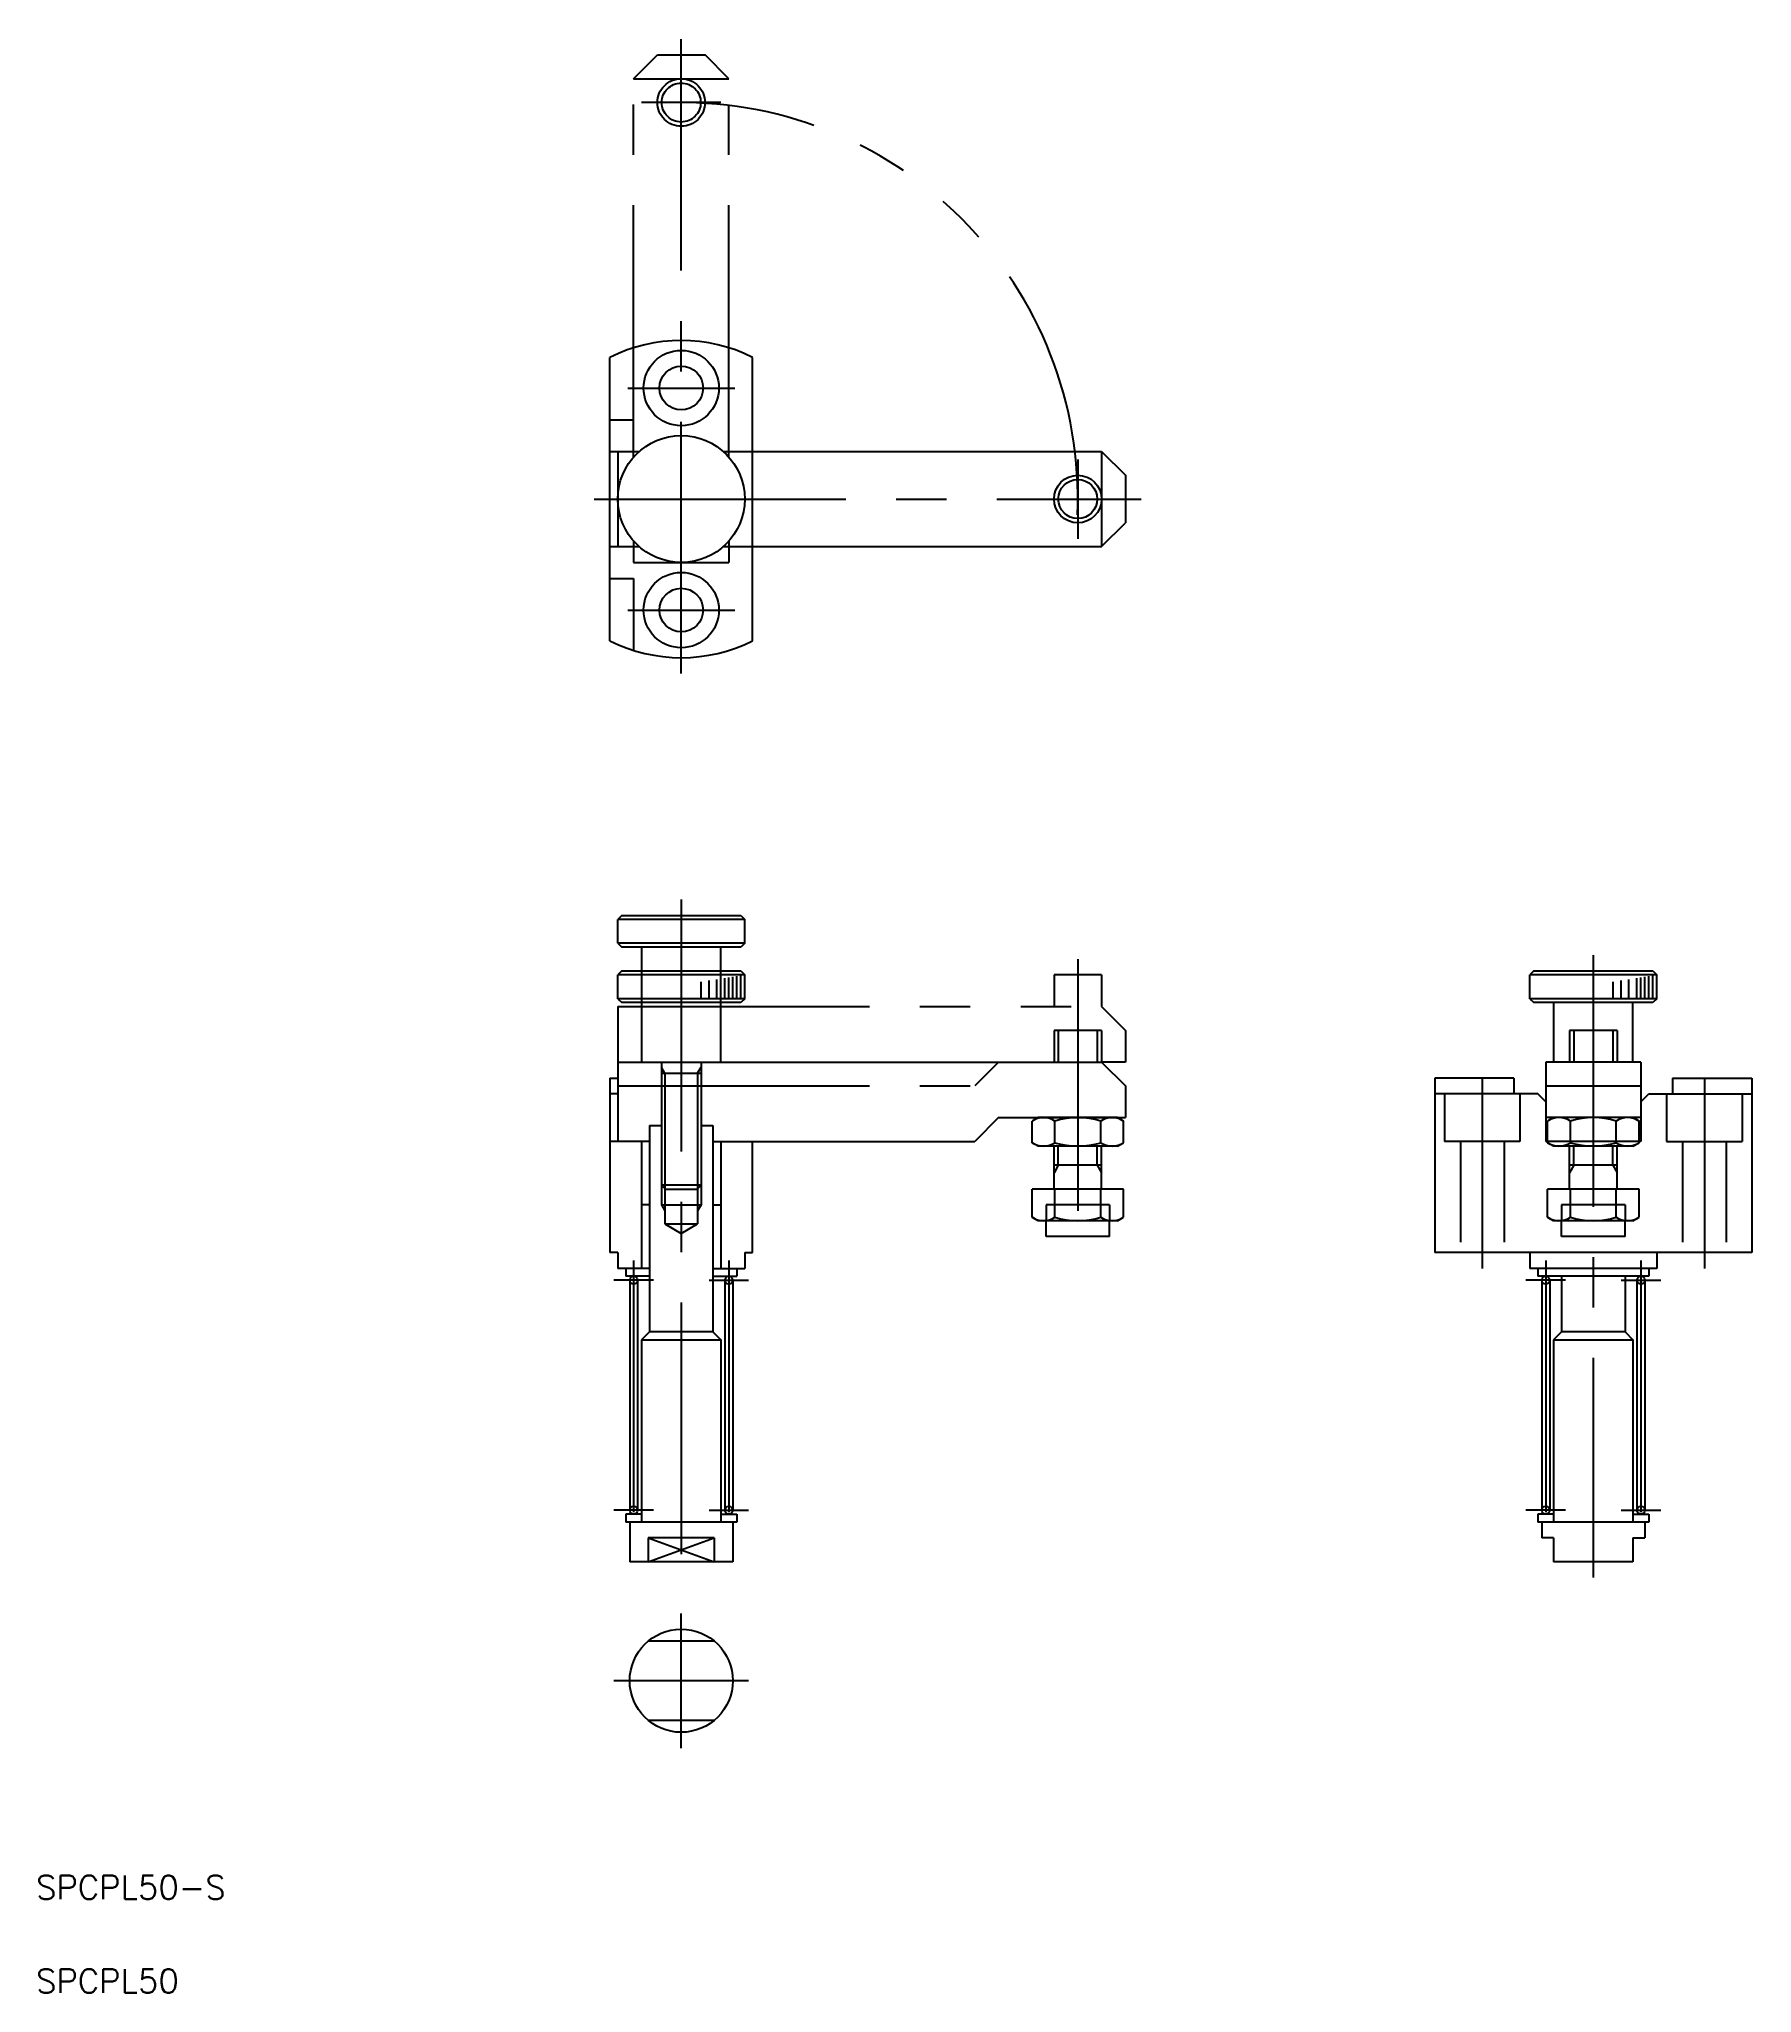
# Model space of a CAD drawing. Extents: x -81 to 135, y -39 to 207.
import ezdxf

# ---------------------------------------------------------------- set-up
doc = ezdxf.new("R2010")
doc.units = 0
for name, pattern in [('CENTER', [50.8, 31.75, -6.35, 6.35, -6.35]), ('DASHED', [19.05, 12.7, -6.35]), ('PHANTOM', [63.5, 31.75, -6.35, 6.35, -6.35, 6.35, -6.35])]:
    doc.linetypes.add(name, pattern=pattern)
doc.layers.get('0').update_dxf_attribs({"linetype": 'CONTINUOUS'})
doc.layers.add('CENTER', color=1, linetype='CENTER')
doc.styles.get("Standard").update_dxf_attribs({"font": 'txt.shx', "height": 3, "bigfont": 'bigfont.shx'})

msp = doc.modelspace()

# ---------------------------------------------------------------- linework, layer by layer
at = {"color": 3, "linetype": 'PHANTOM'}
for p, q in [((-6, 202), (-3, 205)), ((-3, 205), (3, 205)), ((6, 202), (3, 205)), ((-6, 154.291503), (-6, 202)), ((-6, 202), (6, 202)), ((6, 154.291503), (6, 202)), ((5, 199), (-5, 199)), ((-6, 143.708497), (-6, 141)), ((6, 143.708497), (6, 141)), ((-6, 141), (6, 141)), ((-7.5, 96.5), (-8, 96)), ((-7.5, 96.5), (7.5, 96.5)), ((7.5, 96.5), (8, 96)), ((8, 96), (-8, 96)), ((-8, 93), (-8, 96)), ((8, 93), (8, 96)), ((8, 93), (-8, 93)), ((-8, 93), (-7.5, 92.5)), ((7.5, 92.5), (-7.5, 92.5)), ((5, 92.5), (-5, 92.5)), ((-5, 92.5), (-5, 85.5)), ((5, 85.5), (5, 92.5)), ((8, 93), (7.5, 92.5)), ((53, 89), (47, 89)), ((47, 89), (47, 85)), ((53, 89), (53, 85)), ((-8, 85), (53, 85)), ((-8, 85), (-8, 78)), ((53, 85), (56, 82)), ((56, 82), (56, 78)), ((40, 78), (37, 75)), ((56, 78), (53, 78)), ((-8, 75), (37, 75)), ((-6.5, 50.5), (-6.5, 21.5)), ((-5.5, 50.5), (-5.5, 21.5)), ((5.5, 50.5), (5.5, 21.5)), ((6.5, 50.5), (6.5, 21.5)), ((108.5, 50.5), (108.5, 21.5)), ((109.5, 50.5), (109.5, 21.5)), ((120.5, 50.5), (120.5, 21.5)), ((121.5, 50.5), (121.5, 21.5))]:
    msp.add_line(p, q, dxfattribs=at)
at = {"color": 7, "linetype": 'CONTINUOUS'}
for p, q in [((-6, 159), (-6, 168.078784)), ((-9, 131.139429), (-9, 166.860571)), ((9, 155), (9, 166.860571)), ((-9, 159), (-6, 159)), ((-9, 155), (-5.291503, 155)), ((-8, 155), (-8, 143)), ((5.291503, 155), (53, 155)), ((53, 155), (56, 152)), ((53, 155), (53, 143)), ((56, 152), (56, 146)), ((53, 143), (56, 146)), ((-9, 143), (-5.291503, 143)), ((5.291503, 143), (53, 143)), ((8.999999, 131.139429), (8.999999, 143)), ((-9, 139), (-6, 139)), ((-6, 139), (-6, 129.921216)), ((-7.5, 89.5), (-8, 89)), ((8, 89), (-8, 89)), ((-8, 86), (-8, 89)), ((-7.5, 89.5), (7.5, 89.5)), ((6.5, 86), (6.5, 88.76)), ((7, 86), (7, 88.84)), ((7.5, 89.5), (8, 89)), ((7.5, 86), (7.5, 88.92)), ((8, 86), (8, 89)), ((107.5, 89.5), (107, 89)), ((123, 89), (107, 89)), ((107, 86), (107, 89)), ((107.5, 89.5), (122.5, 89.5)), ((121.5, 86), (121.5, 88.76)), ((122, 86), (122, 88.84)), ((122.5, 89.5), (123, 89)), ((122.5, 86), (122.5, 88.92)), ((123, 86), (123, 89)), ((2.5, 86), (2.5, 88.12)), ((3.5, 86), (3.5, 88.28)), ((4.5, 86), (4.5, 88.44)), ((5.5, 86), (5.5, 88.6)), ((6, 86), (6, 88.68)), ((117.5, 86), (117.5, 88.12)), ((118.5, 86), (118.5, 88.28)), ((119.5, 86), (119.5, 88.44)), ((120.5, 86), (120.5, 88.6)), ((121, 86), (121, 88.68)), ((8, 86), (-8, 86)), ((-8, 86), (-7.5, 85.5)), ((7.5, 85.5), (-7.5, 85.5)), ((-5, 85.5), (-5, 78)), ((5, 85.5), (-5, 85.5)), ((4, 86), (4, 86.0001)), ((5, 78), (5, 85.5)), ((8, 86), (7.5, 85.5)), ((123, 86), (107, 86)), ((107, 86), (107.5, 85.5)), ((122.5, 85.5), (107.5, 85.5)), ((110, 85.5), (110, 78)), ((120, 85.5), (110, 85.5)), ((119, 86), (119, 86.0001)), ((120, 78), (120, 85.5)), ((123, 86), (122.5, 85.5)), ((53, 82), (47, 82)), ((47, 82), (47, 78)), ((53, 82), (53, 78)), ((118, 82), (112, 82)), ((112, 82), (112, 78)), ((118, 82), (118, 78)), ((-8, 78), (53, 78)), ((-8, 78), (-8, 68)), ((-2.5, 78), (-2.5, 62.5)), ((-2.5, 76.6), (2.5, 76.6)), ((2.5, 78), (2.5, 62.5)), ((53, 78), (56, 75)), ((121, 78), (109, 78)), ((109, 78), (109, 68)), ((121, 78), (121, 68)), ((-9, 76), (-9, 54)), ((-9, 76), (-8, 76)), ((-8, 74), (-9, 74)), ((56, 75), (56, 71)), ((105, 76), (95, 76)), ((95, 76), (95, 54)), ((108, 74), (95, 74)), ((105, 76), (105, 74)), ((109, 73), (108, 74)), ((109, 75), (121, 75)), ((121, 73), (122, 74)), ((122, 74), (135, 74)), ((125, 76), (135, 76)), ((125, 76), (125, 74)), ((135, 76), (135, 54)), ((-4, 70), (-4, 44)), ((-4, 70), (-2.5, 70)), ((2.5, 70), (4, 70)), ((4, 70), (4, 44)), ((40, 71), (37, 68)), ((40, 71), (56, 71)), ((44.999998, 71.000004), (44.226496, 70.553425)), ((44.226497, 67.846585), (44.226497, 70.553421)), ((55, 71), (45, 71)), ((47.113249, 67.846585), (47.113249, 70.553421)), ((52.886751, 67.846585), (52.886751, 70.553421)), ((55.000002, 71.000004), (55.773504, 70.553425)), ((55.773503, 67.846585), (55.773503, 70.553421)), ((121, 71), (109, 71)), ((109.999998, 71.000004), (109.226496, 70.553425)), ((109.226497, 67.846585), (109.226497, 70.553421)), ((120, 71), (110, 71)), ((112.113249, 67.846585), (112.113249, 70.553421)), ((117.886751, 67.846585), (117.886751, 70.553421)), ((120.000002, 71.000004), (120.773504, 70.553425)), ((120.773503, 67.846585), (120.773503, 70.553421)), ((-4, 68), (-9, 68)), ((-5, 68), (-5, 52)), ((4, 68), (37, 68)), ((5, 68), (5, 52)), ((9, 54), (9, 68)), ((45, 67.400002), (44.226498, 67.846585)), ((55, 67.400002), (45, 67.400002)), ((47, 62), (47, 67.400002)), ((53, 62), (53, 67.400002)), ((55, 67.400002), (55.773502, 67.846585)), ((110, 67.400002), (109.226498, 67.846585)), ((120, 67.400002), (110, 67.400002)), ((112, 62), (112, 67.400002)), ((118, 62), (118, 67.400002)), ((120, 67.400002), (120.773502, 67.846585)), ((53, 65), (47, 65)), ((118, 65), (112, 65)), ((-2, 62), (-2.5, 62.5)), ((2.5, 62.5), (-2.5, 62.5)), ((-2.067, 62.067), (-2.067, 57.6)), ((-2, 62), (2, 62)), ((2, 62), (2.5, 62.5)), ((2.067, 62.067), (2.067, 57.6)), ((55.773503, 62), (44.226497, 62)), ((44.226497, 58.446583), (44.226497, 62)), ((47.113249, 58.446583), (47.113249, 62)), ((52.886751, 58.446583), (52.886751, 62)), ((55.773503, 58.446583), (55.773503, 62)), ((120.773503, 62), (109.226497, 62)), ((109.226497, 58.446583), (109.226497, 62)), ((112.113249, 58.446583), (112.113249, 62)), ((117.886751, 58.446583), (117.886751, 62)), ((120.773503, 58.446583), (120.773503, 62)), ((-4, 60), (-5, 60)), ((-2.5, 60), (2.5, 60)), ((4, 60), (5, 60)), ((-2.067, 57.6), (2.067, 57.6)), ((-2.067, 57.6), (0, 56.406617)), ((0, 56.406617), (2.067, 57.6)), ((45, 58.000002), (44.226498, 58.446583)), ((55, 58), (45, 58)), ((46, 56), (46, 58)), ((54, 56), (54, 58)), ((55, 58.000002), (55.773502, 58.446583)), ((110, 58.000002), (109.226498, 58.446583)), ((120, 58), (110, 58)), ((111, 56), (111, 58)), ((119, 56), (119, 58)), ((120, 58.000002), (120.773502, 58.446583)), ((54, 56), (46, 56)), ((119, 56), (111, 56)), ((-8, 54), (-9, 54)), ((-8, 54), (-8, 52)), ((-4, 52), (-8, 52)), ((-7, 52), (-7, 51)), ((4, 52), (8, 52)), ((7, 52), (7, 51)), ((8, 54), (8, 52)), ((8, 54), (9, 54)), ((135, 54), (95, 54)), ((107, 54), (107, 52)), ((123, 52), (107, 52)), ((108, 52), (108, 51)), ((122, 52), (122, 51)), ((123, 54), (123, 52)), ((-4, 51), (-7, 51)), ((4, 51), (7, 51)), ((122, 51), (108, 51)), ((111, 51), (111, 44)), ((119, 51), (119, 44)), ((-4, 44), (-5, 43)), ((-5, 43), (-5, 20)), ((-5, 43), (5, 43)), ((4, 44), (-4, 44)), ((4, 44), (5, 43)), ((5, 43), (5, 20)), ((111, 44), (110, 43)), ((110, 43), (110, 20)), ((110, 43), (120, 43)), ((119, 44), (111, 44)), ((119, 44), (120, 43)), ((120, 43), (120, 20)), ((-5, 21), (-7, 21)), ((-5, 21), (-7, 21)), ((-7, 21), (-7, 20)), ((7, 20), (-7, 20)), ((-6.5, 20), (-6.5, 15)), ((5, 21), (7, 21)), ((6.5, 20), (6.5, 15)), ((7, 21), (7, 20)), ((110, 21), (108, 21)), ((108, 21), (108, 20)), ((122, 20), (108, 20)), ((108.5, 20), (108.5, 18)), ((120, 21), (122, 21)), ((121.5, 20), (121.5, 18)), ((122, 21), (122, 20)), ((4.153312, 18), (-4.153312, 18)), ((-4.153312, 18), (-4.153312, 15)), ((4.153312, 18), (4.153312, 15)), ((110, 18), (108.5, 18)), ((110, 18), (110, 15)), ((120, 18), (121.5, 18)), ((120, 18), (120, 15)), ((6.5, 15), (-6.5, 15)), ((120, 15), (110, 15)), ((4.153312, 5), (-4.153312, 5)), ((4.153312, -5), (-4.153312, -5))]:
    msp.add_line(p, q, dxfattribs=at)
at = {"color": 3, "linetype": 'DASHED'}
for p, q in [((8.999999, 143), (9, 155)), ((96.25, 74), (96.25, 68)), ((105.75, 74), (105.75, 68)), ((124.25, 74), (124.25, 68)), ((133.75, 74), (133.75, 68)), ((105.75, 68), (96.25, 68)), ((98.25, 68), (98.25, 54)), ((103.75, 68), (103.75, 54)), ((121, 68), (109, 68)), ((124.25, 68), (133.75, 68)), ((126.25, 68), (126.25, 54)), ((131.75, 68), (131.75, 54)), ((54, 60), (46, 60)), ((46, 60), (46, 58)), ((54, 60), (54, 58)), ((119, 60), (111, 60)), ((111, 60), (111, 58)), ((119, 60), (119, 58))]:
    msp.add_line(p, q, dxfattribs=at)
at = {"color": 3, "linetype": 'CONTINUOUS'}
for p, q in [((47.5415, 82), (47.5415, 78)), ((52.4585, 82), (52.4585, 78)), ((112.5415, 82), (112.5415, 78)), ((117.4585, 82), (117.4585, 78)), ((-2.067, 76.6), (-2.5, 77.349978)), ((-2.067, 76.6), (-2.067, 62.067)), ((2.067, 76.6), (2.5, 77.349978)), ((2.067, 76.6), (2.067, 62.067)), ((47.5415, 65), (47.5415, 67.400002)), ((52.4585, 65), (52.4585, 67.400002)), ((112.5415, 65), (112.5415, 67.400002)), ((117.4585, 65), (117.4585, 67.400002)), ((47.5415, 65), (47, 64.062094)), ((52.4585, 65), (53, 64.062094)), ((112.5415, 65), (112, 64.062094)), ((117.4585, 65), (118, 64.062094)), ((-2.5, 62.5), (-2.5, 60)), ((2.5, 62.5), (2.5, 60)), ((-2.5, 60), (-2.067, 59.250022)), ((2.5, 60), (2.067, 59.250022)), ((-4.153312, 18), (4.153312, 15)), ((-4.153312, 15), (4.153312, 18))]:
    msp.add_line(p, q, dxfattribs=at)
at = {"color": 3, "linetype": 'PHANTOM'}
for radius in [3, 2.4585]:
    msp.add_circle((0, 199), radius, dxfattribs=at)
at = {"color": 7, "linetype": 'CONTINUOUS'}
for centre, radius in [((0, 163), 4.75), ((0, 163), 2.75), ((0, 149), 8), ((50, 149), 3), ((0, 135), 4.75), ((0, 135), 2.75), ((-6, 50.5), 0.5), ((6, 50.5), 0.5), ((109, 50.5), 0.5), ((121, 50.5), 0.5), ((-6, 21.5), 0.5), ((6, 21.5), 0.5), ((109, 21.5), 0.5), ((121, 21.5), 0.5), ((0, 0), 6.5)]:
    msp.add_circle(centre, radius, dxfattribs=at)
at = {"color": 3, "linetype": 'CONTINUOUS'}
msp.add_circle((50, 149), 2.4585, dxfattribs=at)
at = {"color": 3, "linetype": 'PHANTOM'}
msp.add_arc((0, 149), 50, 357.70816882, 92.29183118, dxfattribs=at)
at = {"color": 7, "linetype": 'CONTINUOUS'}
for centre, radius, start, end in [((0, 149), 20, 63.256316, 116.743684), ((0, 149), 20, 243.256316, 296.743684), ((45.669873, 68.444187), 2.555817, 55.615659, 124.384341), ((50, 61.446612), 9.553392, 72.411996, 107.588004), ((54.330127, 68.444187), 2.555817, 55.615659, 124.384341), ((110.669873, 68.444187), 2.555817, 55.615659, 124.384341), ((115, 61.446612), 9.553392, 72.411996, 107.588004), ((119.330127, 68.444187), 2.555817, 55.615659, 124.384341), ((45.669873, 69.955819), 2.555817, 235.615659, 304.384341), ((50, 76.953394), 9.553392, 252.411996, 287.588004), ((54.330127, 69.955819), 2.555817, 235.615659, 304.384341), ((110.669873, 69.955819), 2.555817, 235.615659, 304.384341), ((115, 76.953394), 9.553392, 252.411996, 287.588004), ((119.330127, 69.955819), 2.555817, 235.615659, 304.384341), ((45.669873, 60.555817), 2.555817, 235.615659, 304.384341), ((50, 67.553392), 9.553392, 252.411996, 287.588004), ((54.330127, 60.555817), 2.555817, 235.615659, 304.384341), ((110.669873, 60.555817), 2.555817, 235.615659, 304.384341), ((115, 67.553392), 9.553392, 252.411996, 287.588004), ((119.330127, 60.555817), 2.555817, 235.615659, 304.384341)]:
    msp.add_arc(centre, radius, start, end, dxfattribs=at)
at = {"layer": 'CENTER', "color": 1, "linetype": 'CENTER'}
for p, q in [((0, 127), (0, 207)), ((-6.75, 163), (6.75, 163)), ((50, 154), (50, 144)), ((-11, 149), (58, 149)), ((-6.75, 135), (6.75, 135)), ((0, 98.5), (0, 13)), ((115, 91.5), (115, 13)), ((50, 91), (50, 54)), ((101, 76), (101, 52)), ((129, 76), (129, 52)), ((-6, 53), (-6, 19)), ((6, 53), (6, 19)), ((109, 53), (109, 19)), ((121, 53), (121, 19)), ((-3.5, 50.5), (-8.5, 50.5)), ((3.5, 50.5), (8.5, 50.5)), ((111.5, 50.5), (106.5, 50.5)), ((118.5, 50.5), (123.5, 50.5)), ((-3.5, 21.5), (-8.5, 21.5)), ((3.5, 21.5), (8.5, 21.5)), ((111.5, 21.5), (106.5, 21.5)), ((118.5, 21.5), (123.5, 21.5)), ((0, -8.5), (0, 8.5)), ((8.5, 0), (-8.5, 0))]:
    msp.add_line(p, q, dxfattribs=at)

# ---------------------------------------------------------------- texts
at = {"color": 7, "linetype": 'CONTINUOUS'}
for s, p in [('SPCPL50-S', (-81.356971, -27.554464)), ('SPCPL50', (-81.356971, -39.362837))]:
    msp.add_text(s, height=3, dxfattribs=at).set_placement(p)

doc.saveas('drawing.dxf')
